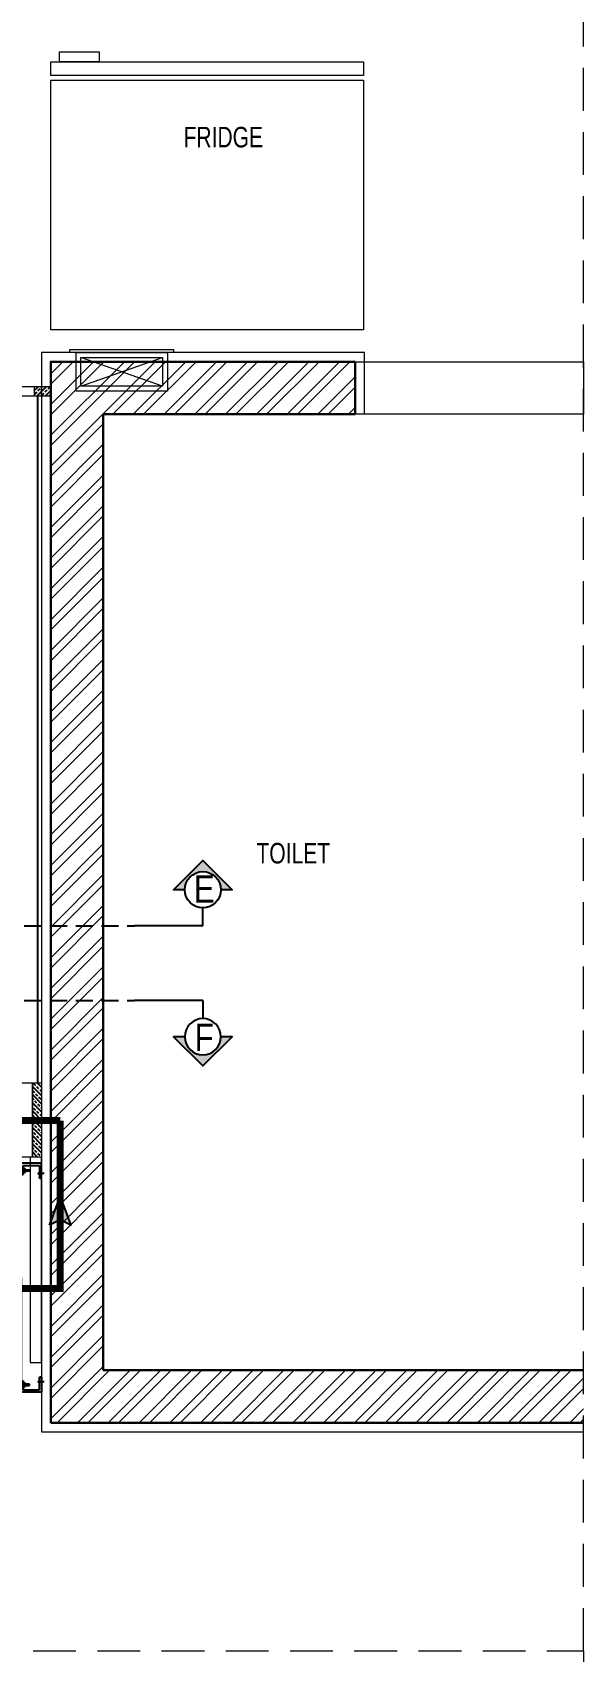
# Model space of a CAD drawing. Header units: inches. Extents: x 853900 to 962947, y 469960 to 560972.
# Drawn here: x 913576 to 914783, y 471736 to 475284 of the extents above; entities that cross this region are included whole.
import ezdxf
from ezdxf.enums import TextEntityAlignment as Align

# ---------------------------------------------------------------- set-up
doc = ezdxf.new("R2010")
doc.units = ezdxf.units.IN
doc.header["$LTSCALE"] = 750
for name, pattern in [('CENTER', [2, 1.25, -0.25, 0.25, -0.25]), ('DASHED2', [0.375, 0.25, -0.125]), ('HIDDEN', [0.375, 0.25, -0.125])]:
    doc.linetypes.add(name, pattern=pattern)
doc.layers.get('0').update_dxf_attribs({"color": 8})
for name, color, linetype, lineweight in [('a-Hatch-Wall-HM', 253, 'Continuous', 9), ('a-Int-Furniture-HM', 8, 'Continuous', 9), ('E-ELECT. SB', 8, 'Continuous', 5), ('g-cen-sym', 8, 'Continuous', 25), ('g-ele-01', 8, 'Continuous', 9), ('g-ele02', 8, 'Continuous', 9), ('g-ele04', 8, 'Continuous', 0), ('g-text', 8, 'Continuous', 9), ('PLASTER', 8, 'Continuous', 9), ('SECTION LINE', 8, 'CENTER', 9), ('SHEET', 8, 'Continuous', 13), ('STONE', 8, 'Continuous', 18), ('WALL-MSA', 8, 'Continuous', 30)]:
    doc.layers.add(name, color=color, linetype=linetype, lineweight=lineweight)
for name, color, linetype in [('g-sol250', 8, 'Continuous'), ('P_DOMESTIC GRAVITY PIPE', 3, 'Continuous'), ('PL-bracket', 7, 'Continuous'), ('TILE SECTION', 8, 'Continuous')]:
    doc.layers.add(name, color=color, linetype=linetype)
doc.styles.add('arial unicode', font='swisscl.ttf', dxfattribs={"height": 45})
doc.styles.add('SWINS', font='swissc.ttf')

# ---------------------------------------------------------------- blocks, each defined once
blk = doc.blocks.new('sec')
at = {"layer": 'g-cen-sym'}
h = blk.add_hatch(color=256, dxfattribs=at)
h.paths.add_polyline_path([(2.73e-14, 537.5273218287452), (-107.956475941309, 429.5708458874361), (-107.956475941309, 399.1607016395453, -0.2062306983916904), (2.730000000001706e-14, 445.6665243379758, -0.4142135623730596), (148.5555081145527, 297.1110162260618), (240.4163056053222, 297.1110162260618)])
h.paths.add_polyline_path([(-107.956475941309, 399.1607016395454), (-107.956475941309, 429.5708458874361), (-138.1869732997017, 399.3403485290693), (-138.1869732997017, 351.6371512499004, -0.09565303018648871)])
h.paths.add_polyline_path([(-138.1869732997017, 399.3403485290693), (-168.4174706606815, 369.1098511680636), (-168.4174706606815, 297.1110162260618), (-148.5555081119139, 297.1110162260618, -0.09423427136048851), (-138.1869732997017, 351.6371512499004)])
h.paths.add_polyline_path([(-168.4174706580426, 369.1098511680636), (-204.6941080129084, 332.8332138158367), (-204.6941080129084, 297.1110162260618), (-168.4174706606815, 297.1110162260618)])
h.paths.add_polyline_path([(-204.6941080129084, 332.8332138158367), (-240.4163056027092, 297.1110162260618), (-204.6941080129084, 297.1110162260618)])
for q in [(2.73e-14, 148.5555081130354), (-561.6378324203346, 0)]:
    blk.add_line((0, 0), q, dxfattribs=at)
blk.add_lwpolyline([(-148.5555081119139, 297.1110162260618), (-240.4163056027092, 297.1110162260618), (2.73e-14, 537.5273218287452), (240.4163056053222, 297.1110162260618), (148.5555081145527, 297.1110162260618)], dxfattribs=at)
blk.add_circle((2.73e-14, 297.1110162260618), 148.5555081130354, dxfattribs=at)
blk = doc.blocks.new('DFHDS')
at = {"layer": 'a-Int-Furniture-HM'}
blk.add_line((5755.852561174368, -4544.842153432422), (5755.852561174368, -5229.842153432422), dxfattribs=at)
blk.add_lwpolyline([(5755.852561174368, -5229.842153432422), (6302.736124944262, -5229.842153432422), (6302.736124944262, -4544.842153432422), (5755.852561174368, -4544.842153432422)], dxfattribs=at)
for points in [[(6312.736124944262, -5229.842153432422), (6342.736124944262, -5229.842153432422), (6342.736124944262, -4544.842153432422), (6312.736124944262, -4544.842153432422)], [(6342.736124944262, -5210.284540928544), (6364.478371904086, -5210.284540928544), (6364.478371904086, -5123.960424363228), (6342.736124944262, -5123.960424363228)]]:
    blk.add_lwpolyline(points, close=True, dxfattribs=at)
blk = doc.blocks.new('A$C355B709C')
at = {"layer": 'E-ELECT. SB', "ltscale": 750}
for p, q in [((100, 91), (-100, 91)), ((-100, 91), (-100, 6)), ((-89.33333333337214, 80.33333333337214), (89.33333333325571, 17.28414996340871)), ((89.33333333325571, 80.33333333337214), (-89.33333333337214, 17.28414996340871)), ((100, 6), (100, 91)), ((-100, 6), (-113.3333333333721, 6)), ((-113.3333333333721, 6), (-113.3333333333721, 0)), ((-113.3333333333721, 0), (113.3333333332557, 0)), ((-100, 6), (100, 6)), ((113.3333333332557, 6), (100, 6)), ((113.3333333332557, 0), (113.3333333332557, 6))]:
    blk.add_line(p, q, dxfattribs=at)
blk.add_lwpolyline([(-89.33333333337214, 17.28414996340871), (89.33333333325571, 17.28414996340871), (89.33333333325571, 80.33333333337214), (-89.33333333337214, 80.33333333337214)], close=True, dxfattribs=at)
blk = doc.blocks.new('*U569')
for p, q in [((-498.1859281255976, 44.72142396942945), (-498.1859281255976, 49.69098918781675)), ((-498.1859281255976, 49.68862127818283), (0, 49.68862127818283)), ((-498.1859281255976, 44.72190422909625), (-474.1845045747355, 44.72190422909625)), ((-498.1859281255976, 0), (-498.1859281255976, 44.72190422909625)), ((-498.1859281255976, 44.72171776174218), (0, 44.71953631946235)), ((-474.1845045691834, 39.97065656435734), (-493.4346804653996, 39.97065656435734)), ((-493.4346804653996, 39.97065656435734), (-493.4346804714166, 4.751247661959496)), ((-474.1845045747355, 44.72190422909625), (-474.1845045691834, 39.97065656435734)), ((0, 44.72190422909625), (-24.18943095835834, 44.72190422909625)), ((-24.18943095835834, 44.72190422909625), (-24.18943096391718, 39.97065656435734)), ((-24.18943096391718, 39.97065656435734), (-4.751247660191439, 39.97065656435734)), ((-4.751247660191439, 39.97065656435734), (-4.751247654174222, 4.751247661959496)), ((0, 44.72142396942945), (0, 49.69098918781675)), ((0, 0), (0, 44.72190422909625)), ((-465.6601368009603, 0), (-498.1859281255976, 0)), ((-493.4346804714166, 4.751247661959496), (-465.6601367949433, 4.751247661959496)), ((-466.5033727495265, 4.751247661959496), (-468.3467500363636, 4.751247661959496)), ((-465.6601367949433, 4.751247661959496), (-468.3467500363636, 4.751247661959496)), ((-465.6601367949433, 4.751247661959496), (-465.6601368009603, 0)), ((-4.751247654174222, 4.751247661959496), (-32.52579132463689, 4.751247661959496)), ((-32.52579132463689, 4.751247661959496), (-29.83917808923434, 4.751247661959496)), ((-32.52579132463689, 0), (0, 0)), ((-31.68255537607183, 4.751247661959496), (-29.83917808923434, 4.751247661959496))]:
    blk.add_line(p, q)
at = {"color": 7, "ltscale": 0.125}
for p, q in [((-476.8593438221464, 51.56487437560279), (-488.4511990332794, 51.56487437560279)), ((-488.4511990332794, 51.56487437560279), (-488.4511990332794, 49.69146944608656)), ((-488.4511990332794, 38.09725163530675), (-488.4511990332794, 39.97065656435734)), ((-488.4511990332794, 39.97065656435734), (-476.8593438221464, 39.97065656435734)), ((-476.8593438221464, 38.09725163530675), (-488.4511990332794, 38.09725163530675)), ((-478.9562373437037, 54.73987305416085), (-486.3516652147262, 54.73987305416085)), ((-486.3516652147262, 54.73987305416085), (-486.3516652147262, 51.56487437560279)), ((-486.3516652147262, 51.56487437560279), (-478.9562373437037, 51.56487437560279)), ((-486.3516652147262, 34.92225295628305), (-486.3516652147262, 38.09725163530675)), ((-486.3516652147262, 38.09725163530675), (-478.9562373437037, 38.09725163530675)), ((-481.0701422504314, 63.33749707066454), (-484.2429009320516, 63.33749707066454)), ((-484.2429009320516, 63.33749707066454), (-484.2429009320516, 26.32462893977936)), ((-481.0701422504314, 26.32462893977936), (-481.0701422504314, 63.33749707066454)), ((-478.9562373437037, 51.56487437560279), (-478.9562373437037, 54.73987305416085)), ((-478.9562373437037, 38.09725163530675), (-478.9562373437037, 34.92225295628305)), ((-476.8593438221464, 49.69146944608656), (-476.8593438221464, 51.56487437560279)), ((-476.8593438221464, 39.97065656435734), (-476.8593438221464, 38.09725163530675)), ((-21.51459171095462, 51.56487437560279), (-9.92273649982212, 51.56487437560279)), ((-21.51459171095462, 49.69146944608656), (-21.51459171095462, 51.56487437560279)), ((-9.92273649982212, 49.69146944608656), (-21.51459171095462, 49.69146944608656)), ((-9.92273649982212, 39.97065656435734), (-21.51459171095462, 39.97065656435734)), ((-21.51459171095462, 39.97065656435734), (-21.51459171095462, 38.09725163530675)), ((-21.51459171095462, 38.09725163530675), (-9.92273649982212, 38.09725163530675)), ((-19.41769818939042, 54.73987305416085), (-12.02227031837515, 54.73987305416085)), ((-19.41769818939042, 51.56487437560279), (-19.41769818939042, 54.73987305416085)), ((-12.02227031837515, 51.56487437560279), (-19.41769818939042, 51.56487437560279)), ((-12.02227031837515, 38.09725163530675), (-19.41769818939042, 38.09725163530675)), ((-19.41769818939042, 38.09725163530675), (-19.41769818939042, 34.92225295628305)), ((-17.30379328266986, 63.33749707066454), (-14.13103460105026, 63.33749707066454)), ((-17.30379328266986, 26.32462893977936), (-17.30379328266986, 63.33749707066454)), ((-14.13103460105026, 63.33749707066454), (-14.13103460105026, 26.32462893977936)), ((-12.02227031837515, 54.73987305416085), (-12.02227031837515, 51.56487437560279)), ((-12.02227031837515, 34.92225295628305), (-12.02227031837515, 38.09725163530675)), ((-9.92273649982212, 51.56487437560279), (-9.92273649982212, 49.69146944608656)), ((-9.92273649982212, 38.09725163530675), (-9.92273649982212, 39.97065656435734)), ((-478.9562373437037, 34.92225295628305), (-486.3516652147262, 34.92225295628305)), ((-484.2429009320516, 26.32462893977936), (-481.0701422504314, 26.32462893977936)), ((-19.41769818939042, 34.92225295628305), (-12.02227031837515, 34.92225295628305)), ((-14.13103460105026, 26.32462893977936), (-17.30379328266986, 26.32462893977936))]:
    blk.add_line(p, q, dxfattribs=at)
for points in [[(-475.8539455667917, -5.459783804278004), (-477.0854350754705, 4.75124766195949)], [(-475.8539455667917, -5.459783804278004), (-474.6224560581125, 4.75124766195949)], [(-32.52579132463689, 0), (-32.52579132463689, 4.751247661959496)], [(-22.33198255880644, -5.459783804278004), (-23.56347206748561, 4.75124766195949)], [(-22.33198255880644, -5.459783804278004), (-21.10049305012726, 4.75124766195949)]]:
    blk.add_lwpolyline(points)
for centre, start, end in [((-475.9354329346156, 4.542921116976278), 6.168720518134261, 173.8312794818657), ((-22.25049519098253, 4.542921116976278), 6.168720518134083, 173.8312794818659)]:
    blk.add_arc(centre, 1.938703992554078, start, end)
blk = doc.blocks.new('ARR')
at = {"ltscale": 0.025}
h = blk.add_hatch(color=256, dxfattribs=at)
edge = h.paths.add_edge_path()
edge.add_line((248.5438484465703, 93.94263017456979), (-2.328306436538696e-08, -1.164153218269348e-08))
edge.add_line((0, 0), (248.5438484698534, -93.94263018621132))
edge.add_line((248.5438484465703, -93.94263019785285), (199.9999999767169, -1.164153218269348e-08))
edge.add_line((200, 0), (248.5438484698534, 93.94263018621132))
at = {"color": 7, "linetype": 'Continuous', "ltscale": 0.025}
blk.add_lwpolyline([(248.5438484465703, 93.94263017456979), (0, 0), (248.5438484465703, -93.94263019785285), (200, 0)], close=True, dxfattribs=at)

msp = doc.modelspace()

# ---------------------------------------------------------------- hatches: boundary and pattern name
at = {"layer": 'a-Hatch-Wall-HM'}
h = msp.add_hatch(dxfattribs=at)
h.set_pattern_fill('ANSI32', color=256, scale=5)
h.set_pattern_definition([(45, (-225285.4310040135, -85139.55896262295), (-33.67596045400933, 33.67596045400933), []), (45, (-225262.9803540135, -85139.55896262295), (-33.67596045400933, 33.67596045400933), [])])
h.paths.add_polyline_path([(914783.1839369291, 472352.2975096873), (914783.1839369289, 472237.2975096874), (913616.3839369321, 472237.2975096874), (913616.3839369321, 474562.2975096874), (914283.1839369289, 474562.2975096874), (914283.1839369291, 474447.2975096873), (913731.3839369324, 474447.2975096871), (913731.3839369322, 472352.2975096872)])
at = {"layer": 'g-sol250'}
h = msp.add_hatch(dxfattribs=at)
h.set_pattern_fill('ANSI33', color=46, scale=2, style=0)
h.set_pattern_definition([(45, (4185.010762928519, -28072.89250150451), (-8.980256121069154, 8.980256121069154), []), (45, (4193.991022928501, -28072.89250150451), (-8.980256121069154, 8.980256121069154), [6.35, -3.175])])
h.paths.add_polyline_path([(913580.3839369322, 474487.2975096873), (913616.3839369322, 474487.2975096873), (913616.3839369322, 474507.2975096873), (913580.3839369322, 474507.2975096873)])
h = msp.add_hatch(dxfattribs=at)
h.set_pattern_fill('ANSI33', color=46, scale=2, angle=90, style=0)
h.set_pattern_definition([(135, (-16202543.87765825, -32652187.5971188), (-8.980256121069157, -8.980256121069152), []), (135, (-16202543.87765825, -32652178.6168588), (-8.980256121069157, -8.980256121069152), [6.350000000000014, -3.175000000000007])])
h.paths.add_polyline_path([(913596.3839369321, 472982.1666245033), (913596.3839369321, 472819.1666245033), (913576.3839369444, 472819.1666245033), (913576.3839369444, 472982.1666245033)])

# ---------------------------------------------------------------- linework, layer by layer
at = {"layer": 'g-cen-sym', "linetype": 'DASHED2', "ltscale": 0.2}
for p, q in [((911308.612886073, 473326.0499896039), (913799.838944438, 473326.0499927553)), ((911308.612886073, 473162.4487947875), (913799.838944438, 473162.4487916356))]:
    msp.add_line(p, q, dxfattribs=at)
at = {"layer": 'g-ele-01'}
msp.add_lwpolyline([(913596.3839369321, 472819.1666245073), (913571.3839369321, 472819.1666245073), (913571.3839369321, 472369.1666245073), (913596.3839369321, 472369.1666245073)], close=True, dxfattribs=at)
at = {"layer": 'g-ele02'}
for points in [[(914283.1839369289, 474562.2975096874), (914783.1839369289, 474562.2975096874), (914783.1839369289, 474447.2975096874), (914283.1839369289, 474447.2975096874)], [(912056.3839369297, 472982.1666245033), (913576.3839369444, 472982.1666245033), (913576.3839369444, 472819.1666245033), (912056.3839369297, 472819.1666245033)]]:
    msp.add_lwpolyline(points, close=True, dxfattribs=at)
at = {"layer": 'g-ele04'}
msp.add_lwpolyline([(912694.3839369297, 474487.2975096874), (913596.3839369322, 474487.2975096873), (913596.3839369322, 474507.2975096873), (912694.3839369297, 474507.2975096874)], close=True, dxfattribs=at)
at = {"layer": 'P_DOMESTIC GRAVITY PIPE', "const_width": 15}
for points in [[(913637.2346829998, 472899.4193675746), (912036.3839369297, 472900.6666245033)], [(913522.4872600518, 472531.444448082), (913637.2346829998, 472531.444448082), (913637.2346829998, 472899.4193675746)]]:
    msp.add_lwpolyline(points, dxfattribs=at)
at = {"layer": 'PLASTER'}
msp.add_lwpolyline([(914303.1839369289, 474447.2975096874), (914303.1839369289, 474582.2975096874), (913640.2987494873, 474582.2975096874), (913596.3839369322, 474582.2975096874), (913596.3839369321, 472217.2975096874), (914783.1839369289, 472217.2975096874)], dxfattribs=at)
at = {"layer": 'SHEET', "linetype": 'HIDDEN', "ltscale": 0.5}
for points in [[(911187.3926630573, 471737.2975096878), (914783.1839369289, 471737.2975096881), (914783.1839369289, 478564.397509759), (911187.3926630573, 478564.3975097587)], [(911187.3926630573, 471737.2975096878), (914783.1839369289, 471737.2975096881), (914783.1839369289, 471650.8218454059), (911187.3926630573, 471650.8218454056)]]:
    msp.add_lwpolyline(points, close=True, dxfattribs=at)
at = {"layer": 'STONE'}
msp.add_lwpolyline([(913580.3839369322, 474487.2975096873), (913616.3839369322, 474487.2975096873), (913616.3839369322, 474507.2975096873), (913580.3839369322, 474507.2975096873)], close=True, dxfattribs=at)
at = {"layer": 'STONE', "linetype": 'Continuous', "ltscale": 750}
msp.add_lwpolyline([(913596.3839369321, 472982.1666245033), (913596.3839369321, 472819.1666245033), (913576.3839369444, 472819.1666245033), (913576.3839369444, 472982.1666245033)], close=True, dxfattribs=at)
at = {"layer": 'TILE SECTION'}
msp.add_lwpolyline([(913588.3839369322, 472982.1666245033), (913588.3839369322, 474487.2975096873)], dxfattribs=at)
at = {"layer": 'WALL-MSA'}
for p, q in [((914283.1839369289, 474562.2975096874), (914283.1839369289, 474447.2975096874)), ((913731.3839369321, 474447.2975096874), (914283.1839369289, 474447.2975096874)), ((913731.3839369321, 472352.2975096874), (913731.3839369321, 474447.2975096874)), ((913731.3839369321, 472352.2975096874), (914783.1839369289, 472352.2975096874)), ((913616.3839369321, 472237.2975096874), (914783.1839369289, 472237.2975096874))]:
    msp.add_line(p, q, dxfattribs=at)
msp.add_lwpolyline([(913616.3839369321, 472237.2975096874), (913616.3839369321, 474562.2975096874), (914283.1839369289, 474562.2975096874)], dxfattribs=at)

# ---------------------------------------------------------------- block references
at = {"layer": 'a-Int-Furniture-HM', "xscale": -1, "rotation": 270}
msp.add_blockref('DFHDS', (918846.2260903646, 468876.444948513), dxfattribs=at)
at = {"layer": 'E-ELECT. SB', "ltscale": 300, "xscale": -1, "rotation": 180}
msp.add_blockref('A$C355B709C', (913771.8361581746, 474588.6602299138, 5.440900584574235e-05), dxfattribs=at)
at = {"layer": 'P_DOMESTIC GRAVITY PIPE', "xscale": -0.25, "yscale": 0.25, "zscale": 0.25, "rotation": 90}
msp.add_blockref('ARR', (913637.2346829998, 472732.1947408984), dxfattribs=at)
at = {"layer": 'PL-bracket', "lineweight": -3, "xscale": -1.006212302326112, "yscale": 1.006212302326112, "zscale": 1.006212302326112, "rotation": 90.01732554703217}
msp.add_blockref('*U569', (913596.5355181512, 472304.4991749816), dxfattribs=at)
at = {"layer": 'SECTION LINE', "linetype": 'DASHED2', "ltscale": 200, "xscale": 0.2666666667908429, "yscale": 0.2666666667908429, "zscale": 0.2666666667908429}
msp.add_blockref('sec', (913949.6090287819, 473326.0755810815), dxfattribs=at)
at = {"layer": 'SECTION LINE', "linetype": 'DASHED2', "ltscale": 200, "xscale": -0.2666666667908429, "yscale": 0.2666666667908429, "zscale": 0.2666666667908429, "rotation": 180}
msp.add_blockref('sec', (913949.6090287819, 473162.4232033095), dxfattribs=at)

# ---------------------------------------------------------------- texts
at = {"layer": 'g-cen-sym', "linetype": 'DASHED2', "ltscale": 10, "style": 'SWINS'}
for s, p in [('E', (913952.5168604492, 473406.7944939534, 4.250323920787025e-06)), ('F', (913952.5168604492, 473081.7042904376, 4.250323920787025e-06))]:
    msp.add_text(s, height=60.00000000000001, dxfattribs=at).set_placement(p, align=Align.MIDDLE_CENTER)
at = {"layer": 'g-text', "style": 'arial unicode'}
msp.add_text('FRIDGE', height=45, dxfattribs=at).set_placement((914081.4743333296, 475054.394710027, -0.001708452532495717), align=Align.MIDDLE_RIGHT)
msp.add_text('TOILET', height=45, dxfattribs=at).set_placement((914066.815764905, 473462.7896772664))

doc.saveas('drawing.dxf')
